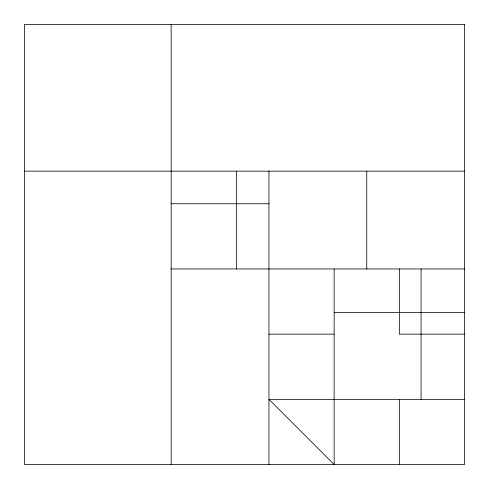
<?xml version="1.0" encoding="UTF-8"?>
<svg xmlns="http://www.w3.org/2000/svg" width="489" height="489" viewBox="0 0 489 489"><rect width="100%" height="100%" fill="white"/><g stroke="black" fill="none" stroke-linecap="round" stroke-linejoin="round"><path stroke-width="0.73" d="M24.45 171.15L464.55 171.15M171.15 203.748L268.95 203.748M171.15 268.95L464.55 268.95M334.152 312.416L464.55 312.416M268.95 334.152L334.152 334.152M464.55 334.152L399.348 334.152L399.348 268.95M464.55 399.348L268.95 399.348L334.152 464.55L334.152 268.95M421.084 268.95L421.084 399.348M399.348 399.348L399.348 464.55M366.75 171.15L366.75 268.95M268.95 171.15L268.95 464.55M236.352 171.15L236.352 268.95M171.15 24.45L171.15 464.55M464.55 24.45L24.45 24.45L24.45 464.55L464.55 464.55L464.55 24.45"/></g></svg>
